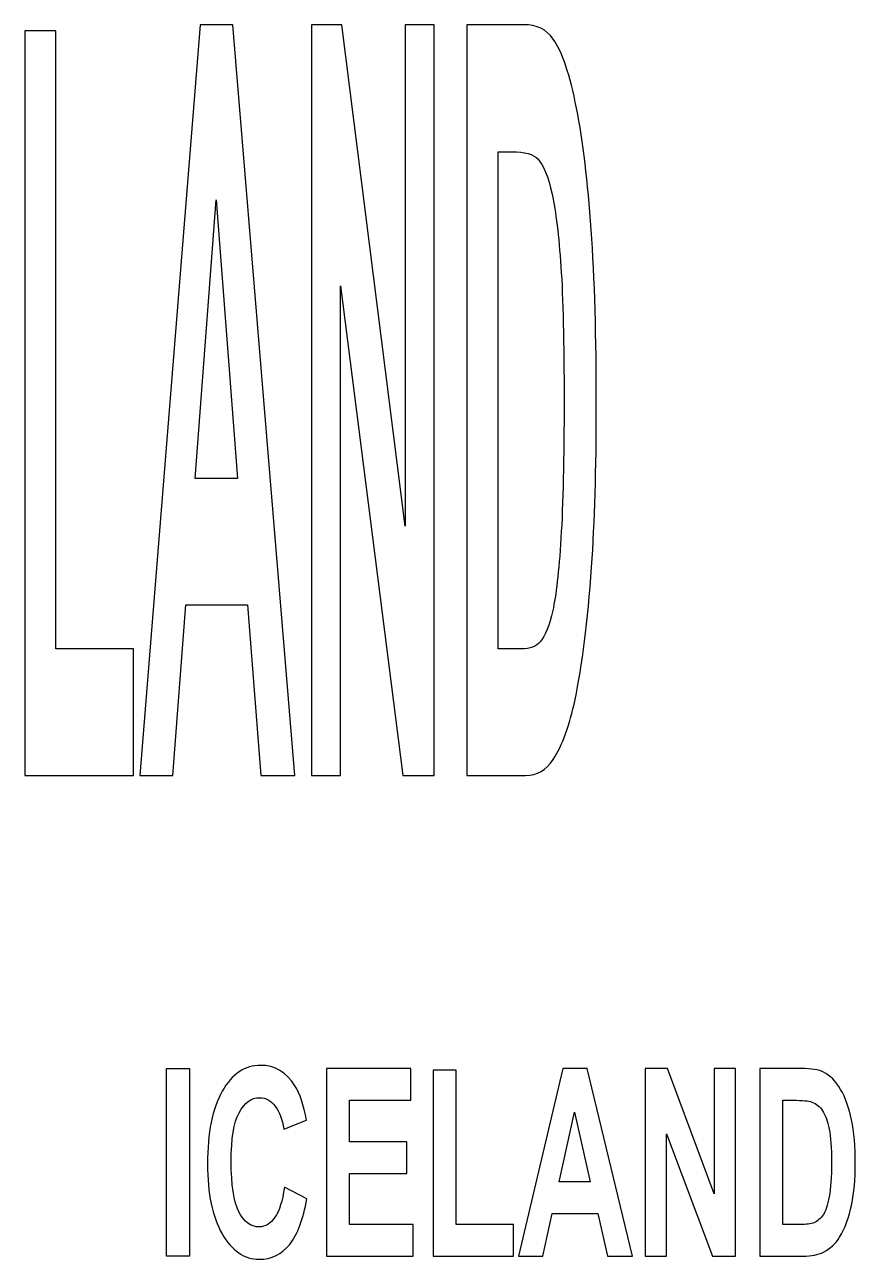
# Model space of a CAD drawing. Header units: centimetres. Extents: x -12.1 to 12.1, y -5 to 6.2.
# Drawn here: x -3.824 to -2.98, y 4.919 to 6.174 of the extents above; entities that cross this region are included whole.
import ezdxf

# ---------------------------------------------------------------- set-up
doc = ezdxf.new("R2010")
doc.units = ezdxf.units.CM
doc.header["$MEASUREMENT"] = 0
doc.layers.add('Layer 1', color=7, linetype='Continuous')

msp = doc.modelspace()

# ---------------------------------------------------------------- linework, layer by layer
at = {"layer": 'Layer 1', "color": 250}
for points, knots in [([(-3.82424, 5.41119), (-3.82424, 5.41119), (-3.82424, 6.16811), (-3.82424, 6.16811), (-3.82424, 6.16811), (-3.82424, 6.16811), (-3.79256, 6.16811), (-3.79256, 6.16811), (-3.79256, 6.16811), (-3.79256, 6.16811), (-3.79256, 5.53979), (-3.79256, 5.53979), (-3.79256, 5.53979), (-3.79256, 5.53979), (-3.71382, 5.53979), (-3.71382, 5.53979), (-3.71382, 5.53979), (-3.71382, 5.53979), (-3.71382, 5.41119), (-3.71382, 5.41119), (-3.71382, 5.41119), (-3.71382, 5.41119), (-3.82424, 5.41119), (-3.82424, 5.41119)], [0, 0, 0, 0, 0.1428571, 0.1428571, 0.1428571, 0.1428571, 0.2857143, 0.2857143, 0.2857143, 0.2857143, 0.4285714, 0.4285714, 0.4285714, 0.4285714, 0.5714286, 0.5714286, 0.5714286, 0.5714286, 0.7142857, 0.7142857, 0.7142857, 0.7142857, 1, 1, 1, 1]), ([(-3.5498, 5.41119), (-3.5498, 5.41119), (-3.58424, 5.41119), (-3.58424, 5.41119), (-3.58424, 5.41119), (-3.58424, 5.41119), (-3.59793, 5.58454), (-3.59793, 5.58454), (-3.59793, 5.58454), (-3.59793, 5.58454), (-3.66065, 5.58454), (-3.66065, 5.58454), (-3.66065, 5.58454), (-3.66065, 5.58454), (-3.67358, 5.41119), (-3.67358, 5.41119), (-3.67358, 5.41119), (-3.67358, 5.41119), (-3.70718, 5.41119), (-3.70718, 5.41119), (-3.70718, 5.41119), (-3.70718, 5.41119), (-3.64609, 6.17434), (-3.64609, 6.17434), (-3.64609, 6.17434), (-3.64609, 6.17434), (-3.61257, 6.17434), (-3.61257, 6.17434), (-3.61257, 6.17434), (-3.61257, 6.17434), (-3.5498, 5.41119), (-3.5498, 5.41119)], [0, 0, 0, 0, 0.1111111, 0.1111111, 0.1111111, 0.1111111, 0.2222222, 0.2222222, 0.2222222, 0.2222222, 0.3333333, 0.3333333, 0.3333333, 0.3333333, 0.4444444, 0.4444444, 0.4444444, 0.4444444, 0.5555556, 0.5555556, 0.5555556, 0.5555556, 0.6666667, 0.6666667, 0.6666667, 0.6666667, 0.7777778, 0.7777778, 0.7777778, 0.7777778, 1, 1, 1, 1]), ([(-3.53267, 5.41119), (-3.53267, 5.41119), (-3.53267, 6.17434), (-3.53267, 6.17434), (-3.53267, 6.17434), (-3.53267, 6.17434), (-3.50183, 6.17434), (-3.50183, 6.17434), (-3.50183, 6.17434), (-3.50183, 6.17434), (-3.43763, 5.66473), (-3.43763, 5.66473), (-3.43763, 5.66473), (-3.43763, 5.66473), (-3.43763, 6.17434), (-3.43763, 6.17434), (-3.43763, 6.17434), (-3.43763, 6.17434), (-3.40822, 6.17434), (-3.40822, 6.17434), (-3.40822, 6.17434), (-3.40822, 6.17434), (-3.40822, 5.41119), (-3.40822, 5.41119), (-3.40822, 5.41119), (-3.40822, 5.41119), (-3.43998, 5.41119), (-3.43998, 5.41119), (-3.43998, 5.41119), (-3.43998, 5.41119), (-3.50323, 5.90884), (-3.50323, 5.90884), (-3.50323, 5.90884), (-3.50323, 5.90884), (-3.50323, 5.41119), (-3.50323, 5.41119), (-3.50323, 5.41119), (-3.50323, 5.41119), (-3.53267, 5.41119), (-3.53267, 5.41119)], [0, 0, 0, 0, 0.0909091, 0.0909091, 0.0909091, 0.0909091, 0.1818182, 0.1818182, 0.1818182, 0.1818182, 0.2727273, 0.2727273, 0.2727273, 0.2727273, 0.3636364, 0.3636364, 0.3636364, 0.3636364, 0.4545455, 0.4545455, 0.4545455, 0.4545455, 0.5454545, 0.5454545, 0.5454545, 0.5454545, 0.6363636, 0.6363636, 0.6363636, 0.6363636, 0.7272727, 0.7272727, 0.7272727, 0.7272727, 0.8181818, 0.8181818, 0.8181818, 0.8181818, 1, 1, 1, 1]), ([(-3.37485, 6.17434), (-3.37485, 6.17434), (-3.31693, 6.17434), (-3.31693, 6.17434), (-3.31693, 6.17434), (-3.30391, 6.17434), (-3.29396, 6.16948), (-3.28708, 6.15978), (-3.28708, 6.15978), (-3.27788, 6.14657), (-3.27002, 6.12315), (-3.26343, 6.08949), (-3.26343, 6.08949), (-3.25689, 6.05583), (-3.25188, 6.01462), (-3.24847, 5.96588), (-3.24847, 5.96588), (-3.24504, 5.91708), (-3.24332, 5.85698), (-3.24332, 5.78549), (-3.24332, 5.78549), (-3.24332, 5.72265), (-3.24494, 5.66855), (-3.24815, 5.62306), (-3.24815, 5.62306), (-3.25208, 5.56754), (-3.25767, 5.5226), (-3.26495, 5.48825), (-3.26495, 5.48825), (-3.27046, 5.46221), (-3.27785, 5.44192), (-3.2872, 5.42732), (-3.2872, 5.42732), (-3.29419, 5.41658), (-3.30353, 5.41119), (-3.31524, 5.41119), (-3.31524, 5.41119), (-3.31524, 5.41119), (-3.37485, 5.41119), (-3.37485, 5.41119), (-3.37485, 5.41119), (-3.37485, 5.41119), (-3.37485, 6.17434), (-3.37485, 6.17434)], [0, 0, 0, 0, 0.0833333, 0.0833333, 0.0833333, 0.0833333, 0.1666667, 0.1666667, 0.1666667, 0.1666667, 0.25, 0.25, 0.25, 0.25, 0.3333333, 0.3333333, 0.3333333, 0.3333333, 0.4166667, 0.4166667, 0.4166667, 0.4166667, 0.5, 0.5, 0.5, 0.5, 0.5833333, 0.5833333, 0.5833333, 0.5833333, 0.6666667, 0.6666667, 0.6666667, 0.6666667, 0.75, 0.75, 0.75, 0.75, 0.8333333, 0.8333333, 0.8333333, 0.8333333, 1, 1, 1, 1]), ([(-3.34316, 6.04525), (-3.34316, 6.04525), (-3.34316, 5.53979), (-3.34316, 5.53979), (-3.34316, 5.53979), (-3.34316, 5.53979), (-3.31952, 5.53979), (-3.31952, 5.53979), (-3.31952, 5.53979), (-3.3107, 5.53979), (-3.30426, 5.5422), (-3.30039, 5.54707), (-3.30039, 5.54707), (-3.29524, 5.55332), (-3.29095, 5.5639), (-3.28758, 5.5788), (-3.28758, 5.5788), (-3.2842, 5.59374), (-3.28144, 5.61829), (-3.27928, 5.65247), (-3.27928, 5.65247), (-3.27715, 5.68666), (-3.27607, 5.73325), (-3.27607, 5.79225), (-3.27607, 5.79225), (-3.27607, 5.85124), (-3.27715, 5.89652), (-3.27928, 5.92811), (-3.27928, 5.92811), (-3.28144, 5.95971), (-3.28443, 5.98434), (-3.28828, 6.00202), (-3.28828, 6.00202), (-3.29215, 6.01975), (-3.29701, 6.03172), (-3.30292, 6.03795), (-3.30292, 6.03795), (-3.30738, 6.04281), (-3.31603, 6.04525), (-3.32892, 6.04525), (-3.32892, 6.04525), (-3.32892, 6.04525), (-3.34316, 6.04525), (-3.34316, 6.04525)], [0, 0, 0, 0, 0.0833333, 0.0833333, 0.0833333, 0.0833333, 0.1666667, 0.1666667, 0.1666667, 0.1666667, 0.25, 0.25, 0.25, 0.25, 0.3333333, 0.3333333, 0.3333333, 0.3333333, 0.4166667, 0.4166667, 0.4166667, 0.4166667, 0.5, 0.5, 0.5, 0.5, 0.5833333, 0.5833333, 0.5833333, 0.5833333, 0.6666667, 0.6666667, 0.6666667, 0.6666667, 0.75, 0.75, 0.75, 0.75, 0.8333333, 0.8333333, 0.8333333, 0.8333333, 1, 1, 1, 1]), ([(-3.60809, 5.71313), (-3.60809, 5.71313), (-3.62972, 5.99631), (-3.62972, 5.99631), (-3.62972, 5.99631), (-3.62972, 5.99631), (-3.65089, 5.71313), (-3.65089, 5.71313), (-3.65089, 5.71313), (-3.65089, 5.71313), (-3.60809, 5.71313), (-3.60809, 5.71313)], [0, 0, 0, 0, 0.25, 0.25, 0.25, 0.25, 0.5, 0.5, 0.5, 0.5, 1, 1, 1, 1]), ([(-3.68001, 4.9226), (-3.68001, 4.9226), (-3.65666, 4.9226), (-3.65666, 4.9226), (-3.65666, 4.9226), (-3.65666, 4.9226), (-3.65666, 5.11328), (-3.65666, 5.11328), (-3.65666, 5.11328), (-3.65666, 5.11328), (-3.68001, 5.11328), (-3.68001, 5.11328), (-3.68001, 5.11328), (-3.68001, 5.11328), (-3.68001, 4.9226), (-3.68001, 4.9226)], [0, 0, 0, 0, 0.2, 0.2, 0.2, 0.2, 0.4, 0.4, 0.4, 0.4, 0.6, 0.6, 0.6, 0.6, 1, 1, 1, 1]), ([(-3.56028, 4.9927), (-3.56028, 4.9927), (-3.53762, 4.98085), (-3.53762, 4.98085), (-3.53762, 4.98085), (-3.54109, 4.96005), (-3.54685, 4.94459), (-3.55495, 4.93452), (-3.55495, 4.93452), (-3.56304, 4.92439), (-3.5733, 4.91934), (-3.58573, 4.91934), (-3.58573, 4.91934), (-3.6011, 4.91934), (-3.61374, 4.92799), (-3.62364, 4.9453), (-3.62364, 4.9453), (-3.63354, 4.96259), (-3.63846, 4.98624), (-3.63846, 5.01626), (-3.63846, 5.01626), (-3.63846, 5.04797), (-3.63348, 5.07263), (-3.62355, 5.09019), (-3.62355, 5.09019), (-3.61359, 5.10772), (-3.60052, 5.11651), (-3.5843, 5.11651), (-3.5843, 5.11651), (-3.57012, 5.11651), (-3.55862, 5.10964), (-3.54976, 5.09583), (-3.54976, 5.09583), (-3.5445, 5.08768), (-3.54056, 5.07598), (-3.53794, 5.06072), (-3.53794, 5.06072), (-3.53794, 5.06072), (-3.56106, 5.05161), (-3.56106, 5.05161), (-3.56106, 5.05161), (-3.56246, 5.06147), (-3.56528, 5.06931), (-3.56966, 5.07502), (-3.56966, 5.07502), (-3.57399, 5.08075), (-3.57926, 5.08361), (-3.5855, 5.08361), (-3.5855, 5.08361), (-3.59405, 5.08361), (-3.60101, 5.07854), (-3.60637, 5.06838), (-3.60637, 5.06838), (-3.6117, 5.05825), (-3.61438, 5.04179), (-3.61438, 5.01911), (-3.61438, 5.01911), (-3.61438, 4.995), (-3.61176, 4.97782), (-3.60649, 4.9676), (-3.60649, 4.9676), (-3.60122, 4.95735), (-3.59438, 4.95225), (-3.58596, 4.95225), (-3.58596, 4.95225), (-3.57973, 4.95225), (-3.5744, 4.95551), (-3.56991, 4.96201), (-3.56991, 4.96201), (-3.56546, 4.9685), (-3.56223, 4.97872), (-3.56028, 4.9927)], [0, 0, 0, 0, 0.0526316, 0.0526316, 0.0526316, 0.0526316, 0.1052632, 0.1052632, 0.1052632, 0.1052632, 0.1578947, 0.1578947, 0.1578947, 0.1578947, 0.2105263, 0.2105263, 0.2105263, 0.2105263, 0.2631579, 0.2631579, 0.2631579, 0.2631579, 0.3157895, 0.3157895, 0.3157895, 0.3157895, 0.3684211, 0.3684211, 0.3684211, 0.3684211, 0.4210526, 0.4210526, 0.4210526, 0.4210526, 0.4736842, 0.4736842, 0.4736842, 0.4736842, 0.5263158, 0.5263158, 0.5263158, 0.5263158, 0.5789474, 0.5789474, 0.5789474, 0.5789474, 0.6315789, 0.6315789, 0.6315789, 0.6315789, 0.6842105, 0.6842105, 0.6842105, 0.6842105, 0.7368421, 0.7368421, 0.7368421, 0.7368421, 0.7894737, 0.7894737, 0.7894737, 0.7894737, 0.8421053, 0.8421053, 0.8421053, 0.8421053, 0.8947368, 0.8947368, 0.8947368, 0.8947368, 1, 1, 1, 1]), ([(-3.51753, 4.9226), (-3.51753, 4.9226), (-3.51753, 5.11328), (-3.51753, 5.11328), (-3.51753, 5.11328), (-3.51753, 5.11328), (-3.43169, 5.11328), (-3.43169, 5.11328), (-3.43169, 5.11328), (-3.43169, 5.11328), (-3.43169, 5.08102), (-3.43169, 5.08102), (-3.43169, 5.08102), (-3.43169, 5.08102), (-3.49415, 5.08102), (-3.49415, 5.08102), (-3.49415, 5.08102), (-3.49415, 5.08102), (-3.49415, 5.03873), (-3.49415, 5.03873), (-3.49415, 5.03873), (-3.49415, 5.03873), (-3.43603, 5.03873), (-3.43603, 5.03873), (-3.43603, 5.03873), (-3.43603, 5.03873), (-3.43603, 5.00662), (-3.43603, 5.00662), (-3.43603, 5.00662), (-3.43603, 5.00662), (-3.49415, 5.00662), (-3.49415, 5.00662), (-3.49415, 5.00662), (-3.49415, 5.00662), (-3.49415, 4.95473), (-3.49415, 4.95473), (-3.49415, 4.95473), (-3.49415, 4.95473), (-3.42947, 4.95473), (-3.42947, 4.95473), (-3.42947, 4.95473), (-3.42947, 4.95473), (-3.42947, 4.9226), (-3.42947, 4.9226), (-3.42947, 4.9226), (-3.42947, 4.9226), (-3.51753, 4.9226), (-3.51753, 4.9226)], [0, 0, 0, 0, 0.0769231, 0.0769231, 0.0769231, 0.0769231, 0.1538462, 0.1538462, 0.1538462, 0.1538462, 0.2307692, 0.2307692, 0.2307692, 0.2307692, 0.3076923, 0.3076923, 0.3076923, 0.3076923, 0.3846154, 0.3846154, 0.3846154, 0.3846154, 0.4615385, 0.4615385, 0.4615385, 0.4615385, 0.5384615, 0.5384615, 0.5384615, 0.5384615, 0.6153846, 0.6153846, 0.6153846, 0.6153846, 0.6923077, 0.6923077, 0.6923077, 0.6923077, 0.7692308, 0.7692308, 0.7692308, 0.7692308, 0.8461538, 0.8461538, 0.8461538, 0.8461538, 1, 1, 1, 1]), ([(-3.409, 4.9226), (-3.409, 4.9226), (-3.409, 5.11171), (-3.409, 5.11171), (-3.409, 5.11171), (-3.409, 5.11171), (-3.38562, 5.11171), (-3.38562, 5.11171), (-3.38562, 5.11171), (-3.38562, 5.11171), (-3.38562, 4.95473), (-3.38562, 4.95473), (-3.38562, 4.95473), (-3.38562, 4.95473), (-3.32747, 4.95473), (-3.32747, 4.95473), (-3.32747, 4.95473), (-3.32747, 4.95473), (-3.32747, 4.9226), (-3.32747, 4.9226), (-3.32747, 4.9226), (-3.32747, 4.9226), (-3.409, 4.9226), (-3.409, 4.9226)], [0, 0, 0, 0, 0.1428571, 0.1428571, 0.1428571, 0.1428571, 0.2857143, 0.2857143, 0.2857143, 0.2857143, 0.4285714, 0.4285714, 0.4285714, 0.4285714, 0.5714286, 0.5714286, 0.5714286, 0.5714286, 0.7142857, 0.7142857, 0.7142857, 0.7142857, 1, 1, 1, 1]), ([(-3.2064, 4.9226), (-3.2064, 4.9226), (-3.23181, 4.9226), (-3.23181, 4.9226), (-3.23181, 4.9226), (-3.23181, 4.9226), (-3.24192, 4.96591), (-3.24192, 4.96591), (-3.24192, 4.96591), (-3.24192, 4.96591), (-3.28822, 4.96591), (-3.28822, 4.96591), (-3.28822, 4.96591), (-3.28822, 4.96591), (-3.2978, 4.9226), (-3.2978, 4.9226), (-3.2978, 4.9226), (-3.2978, 4.9226), (-3.32258, 4.9226), (-3.32258, 4.9226), (-3.32258, 4.9226), (-3.32258, 4.9226), (-3.27747, 5.11328), (-3.27747, 5.11328), (-3.27747, 5.11328), (-3.27747, 5.11328), (-3.25275, 5.11328), (-3.25275, 5.11328), (-3.25275, 5.11328), (-3.25275, 5.11328), (-3.2064, 4.9226), (-3.2064, 4.9226)], [0, 0, 0, 0, 0.1111111, 0.1111111, 0.1111111, 0.1111111, 0.2222222, 0.2222222, 0.2222222, 0.2222222, 0.3333333, 0.3333333, 0.3333333, 0.3333333, 0.4444444, 0.4444444, 0.4444444, 0.4444444, 0.5555556, 0.5555556, 0.5555556, 0.5555556, 0.6666667, 0.6666667, 0.6666667, 0.6666667, 0.7777778, 0.7777778, 0.7777778, 0.7777778, 1, 1, 1, 1]), ([(-3.19375, 4.9226), (-3.19375, 4.9226), (-3.19375, 5.11328), (-3.19375, 5.11328), (-3.19375, 5.11328), (-3.19375, 5.11328), (-3.17099, 5.11328), (-3.17099, 5.11328), (-3.17099, 5.11328), (-3.17099, 5.11328), (-3.12361, 4.98594), (-3.12361, 4.98594), (-3.12361, 4.98594), (-3.12361, 4.98594), (-3.12361, 5.11328), (-3.12361, 5.11328), (-3.12361, 5.11328), (-3.12361, 5.11328), (-3.10188, 5.11328), (-3.10188, 5.11328), (-3.10188, 5.11328), (-3.10188, 5.11328), (-3.10188, 4.9226), (-3.10188, 4.9226), (-3.10188, 4.9226), (-3.10188, 4.9226), (-3.12536, 4.9226), (-3.12536, 4.9226), (-3.12536, 4.9226), (-3.12536, 4.9226), (-3.17204, 5.04692), (-3.17204, 5.04692), (-3.17204, 5.04692), (-3.17204, 5.04692), (-3.17204, 4.9226), (-3.17204, 4.9226), (-3.17204, 4.9226), (-3.17204, 4.9226), (-3.19375, 4.9226), (-3.19375, 4.9226)], [0, 0, 0, 0, 0.0909091, 0.0909091, 0.0909091, 0.0909091, 0.1818182, 0.1818182, 0.1818182, 0.1818182, 0.2727273, 0.2727273, 0.2727273, 0.2727273, 0.3636364, 0.3636364, 0.3636364, 0.3636364, 0.4545455, 0.4545455, 0.4545455, 0.4545455, 0.5454545, 0.5454545, 0.5454545, 0.5454545, 0.6363636, 0.6363636, 0.6363636, 0.6363636, 0.7272727, 0.7272727, 0.7272727, 0.7272727, 0.8181818, 0.8181818, 0.8181818, 0.8181818, 1, 1, 1, 1]), ([(-3.07722, 5.11328), (-3.07722, 5.11328), (-3.0345, 5.11328), (-3.0345, 5.11328), (-3.0345, 5.11328), (-3.02486, 5.11328), (-3.01753, 5.11203), (-3.01247, 5.10964), (-3.01247, 5.10964), (-3.00568, 5.10632), (-2.99985, 5.10044), (-2.99502, 5.09205), (-2.99502, 5.09205), (-2.99019, 5.08364), (-2.98646, 5.07336), (-2.98396, 5.06118), (-2.98396, 5.06118), (-2.98142, 5.04898), (-2.98014, 5.03396), (-2.98014, 5.01611), (-2.98014, 5.01611), (-2.98014, 5.00042), (-2.98133, 4.9869), (-2.98373, 4.97555), (-2.98373, 4.97555), (-2.98661, 4.96166), (-2.99074, 4.95045), (-2.99612, 4.94185), (-2.99612, 4.94185), (-3.00014, 4.93533), (-3.00565, 4.93026), (-3.01255, 4.92662), (-3.01255, 4.92662), (-3.01771, 4.92395), (-3.02461, 4.9226), (-3.03323, 4.9226), (-3.03323, 4.9226), (-3.03323, 4.9226), (-3.07722, 4.9226), (-3.07722, 4.9226), (-3.07722, 4.9226), (-3.07722, 4.9226), (-3.07722, 5.11328), (-3.07722, 5.11328)], [0, 0, 0, 0, 0.0833333, 0.0833333, 0.0833333, 0.0833333, 0.1666667, 0.1666667, 0.1666667, 0.1666667, 0.25, 0.25, 0.25, 0.25, 0.3333333, 0.3333333, 0.3333333, 0.3333333, 0.4166667, 0.4166667, 0.4166667, 0.4166667, 0.5, 0.5, 0.5, 0.5, 0.5833333, 0.5833333, 0.5833333, 0.5833333, 0.6666667, 0.6666667, 0.6666667, 0.6666667, 0.75, 0.75, 0.75, 0.75, 0.8333333, 0.8333333, 0.8333333, 0.8333333, 1, 1, 1, 1]), ([(-3.05387, 5.08102), (-3.05387, 5.08102), (-3.05387, 4.95473), (-3.05387, 4.95473), (-3.05387, 4.95473), (-3.05387, 4.95473), (-3.03639, 4.95473), (-3.03639, 4.95473), (-3.03639, 4.95473), (-3.02985, 4.95473), (-3.02516, 4.95531), (-3.02227, 4.95653), (-3.02227, 4.95653), (-3.01846, 4.95807), (-3.01531, 4.96076), (-3.01284, 4.96448), (-3.01284, 4.96448), (-3.01034, 4.96821), (-3.00827, 4.97435), (-3.0067, 4.98288), (-3.0067, 4.98288), (-3.00513, 4.99142), (-3.00434, 5.00307), (-3.00434, 5.0178), (-3.00434, 5.0178), (-3.00434, 5.03253), (-3.00513, 5.04386), (-3.0067, 5.05175), (-3.0067, 5.05175), (-3.00827, 5.05964), (-3.01049, 5.06579), (-3.01333, 5.07021), (-3.01333, 5.07021), (-3.01619, 5.07464), (-3.01977, 5.07761), (-3.02417, 5.07921), (-3.02417, 5.07921), (-3.02743, 5.0804), (-3.03384, 5.08102), (-3.04335, 5.08102), (-3.04335, 5.08102), (-3.04335, 5.08102), (-3.05387, 5.08102), (-3.05387, 5.08102)], [0, 0, 0, 0, 0.0833333, 0.0833333, 0.0833333, 0.0833333, 0.1666667, 0.1666667, 0.1666667, 0.1666667, 0.25, 0.25, 0.25, 0.25, 0.3333333, 0.3333333, 0.3333333, 0.3333333, 0.4166667, 0.4166667, 0.4166667, 0.4166667, 0.5, 0.5, 0.5, 0.5, 0.5833333, 0.5833333, 0.5833333, 0.5833333, 0.6666667, 0.6666667, 0.6666667, 0.6666667, 0.75, 0.75, 0.75, 0.75, 0.8333333, 0.8333333, 0.8333333, 0.8333333, 1, 1, 1, 1]), ([(-3.24946, 4.998), (-3.24946, 4.998), (-3.26539, 5.06875), (-3.26539, 5.06875), (-3.26539, 5.06875), (-3.26539, 5.06875), (-3.28102, 4.998), (-3.28102, 4.998), (-3.28102, 4.998), (-3.28102, 4.998), (-3.24946, 4.998), (-3.24946, 4.998)], [0, 0, 0, 0, 0.25, 0.25, 0.25, 0.25, 0.5, 0.5, 0.5, 0.5, 1, 1, 1, 1])]:
    msp.add_open_spline(points, degree=3, knots=knots, dxfattribs=at)

doc.saveas('drawing.dxf')
